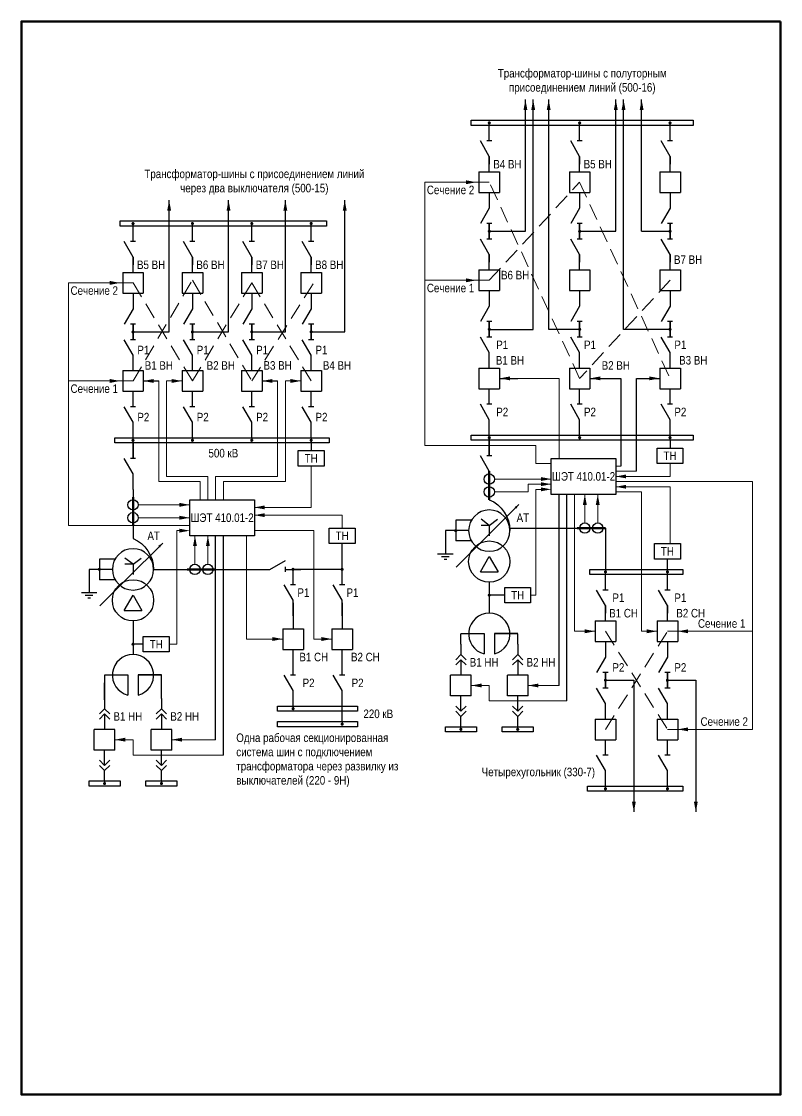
# Model space of a CAD drawing. Header units: millimetres. Extents: x 25558 to 49929, y 1902 to 19390.
# Drawn here: x 47404.8 to 47698.8, y 14516.5 to 14932.3 of the extents above; entities that cross this region are included whole.
import ezdxf
from ezdxf.enums import TextEntityAlignment as Align

# ---------------------------------------------------------------- set-up
doc = ezdxf.new("R2010")
doc.units = ezdxf.units.MM
doc.linetypes.add('HIDDEN', pattern=[9.525, 6.35, -3.175])
doc.layers.add('Основная', color=7, linetype='Continuous', lineweight=30)
doc.layers.add('Тонкая', color=7, linetype='Continuous', lineweight=5)
doc.styles.add('Narrow', font='ARIALN.TTF')
doc.styles.add('Вывод', font='tahoma.ttf', dxfattribs={"height": 2.5})
doc.styles.add('Компонент', font='ARIALN.TTF', dxfattribs={"height": 3.5})

# ---------------------------------------------------------------- blocks, each defined once
blk = doc.blocks.new('*U23')
at = {"color": 0}
blk.add_line((0, 0), (6, 3.43), dxfattribs=at)
blk = doc.blocks.new('*U11')
at = {"color": 0}
blk.add_line((0, -1), (0, 1), dxfattribs=at)
blk = doc.blocks.new('*U34')
at = {"color": 0}
for p, q in [((0, 3), (0, 9)), ((0, -9), (0, -3))]:
    blk.add_line(p, q, dxfattribs=at)
at = {"color": 0, "ltscale": 0.25, "rotation": 89.99999999999999}
for name, p in [('*U23', (0, -3)), ('*U11', (0, 3))]:
    blk.add_blockref(name, p, dxfattribs=at)
at = {"layer": 'Основная'}
for tag, height, style, p in [('В1', 2.5, 'Вывод', (2, 7)), ('ОУ', 3.5, 'Компонент', (-12, 0)), ('В2', 2.5, 'Вывод', (2, -7))]:
    blk.add_attdef(tag, text='', height=height, dxfattribs=dict(at, style=style)).set_placement(p, align=Align.MIDDLE_CENTER)
blk = doc.blocks.new('*U28')
at = {"color": 0}
for p, q in [((0, 0), (-8, 0)), ((-8, -8), (-8, 0)), ((0, -8), (0, 0)), ((0, -8), (-8, -8))]:
    blk.add_line(p, q, dxfattribs=at)
at = {"layer": 'Основная', "style": 'Компонент'}
blk.add_attdef('ОУ', text='', height=3.5, dxfattribs=at).set_placement((-15, -3), align=Align.MIDDLE_CENTER)
blk = doc.blocks.new('*U35')
at = {"color": 0}
for p, q in [((0, 9), (0, 3)), ((0, -3), (0, -9))]:
    blk.add_line(p, q, dxfattribs=at)
at = {"color": 0, "ltscale": 0.25, "xscale": -1, "rotation": 90}
for name, p in [('*U23', (0, 3)), ('*U11', (0, -3))]:
    blk.add_blockref(name, p, dxfattribs=at)
at = {"layer": 'Основная'}
for tag, height, style, p in [('В2', 2.5, 'Вывод', (2, 7)), ('ОУ', 3.5, 'Компонент', (-12, 0)), ('В1', 2.5, 'Вывод', (2, -7))]:
    blk.add_attdef(tag, text='', height=height, dxfattribs=dict(at, style=style)).set_placement(p, align=Align.MIDDLE_CENTER)
blk = doc.blocks.new('*U26')
at = {"ltscale": 0.25}
blk.add_circle((0, 0), 2, dxfattribs=at)
at = {"layer": 'Основная', "color": 0, "lineweight": 50}
blk.add_line((0, -3), (0, 3), dxfattribs=at)
at = {"layer": 'Основная', "style": 'Компонент'}
blk.add_attdef('ОУ', text='', height=3.5, dxfattribs=at).set_placement((-6, 0), align=Align.MIDDLE_CENTER)
blk = doc.blocks.new('*U40')
at = {"ltscale": 0.25}
for p, q in [((-3.46, -4), (0, 2)), ((0, 2), (3.46, -4)), ((-3.46, -4), (3.46, -4))]:
    blk.add_line(p, q, dxfattribs=at)
blk.add_circle((0, 0), 8, dxfattribs=at)
at = {"layer": 'Основная', "style": 'Компонент'}
blk.add_attdef('ОУ', text='', height=3.5, dxfattribs=at).set_placement((17, 0), align=Align.MIDDLE_CENTER)
blk = doc.blocks.new('*U41')
at = {"ltscale": 0.25}
for p, q in [((0, 0), (-20, 0)), ((14.44, 0), (0, 0))]:
    blk.add_line(p, q, dxfattribs=at)
blk.add_lwpolyline([(-18, 0, 1, 0, 0), (-20, 0, 0, 0, 0)], format="xyseb", dxfattribs=at)
at = {"layer": 'Основная', "style": 'Вывод'}
blk.add_attdef('ОС', text='', height=2.5, dxfattribs=at).set_placement((3, 2), align=Align.MIDDLE_CENTER)
blk = doc.blocks.new('*U42')
at = {"ltscale": 0.25}
for q in [(-3.2, 4.4), (3.2, 4.4), (0, -2), (3.21, 2)]:
    blk.add_line((0, 2), q, dxfattribs=at)
blk.add_circle((0, 0), 8, dxfattribs=at)
blk.add_arc((5.23, -0.15), 13.23, 113.2803, 179.3396, dxfattribs=at)
at = {"layer": 'Основная', "style": 'Компонент'}
blk.add_attdef('ОУ', text='', height=3.5, dxfattribs=at).set_placement((-17, 0), align=Align.MIDDLE_CENTER)
blk = doc.blocks.new('*U43')
at = {"color": 0}
for p, q in [((-3, 0), (3, 0)), ((0, 3), (0, 0)), ((-1.5, -1), (1.5, -1)), ((-0.5, -2), (0.5, -2))]:
    blk.add_line(p, q, dxfattribs=at)
blk = doc.blocks.new('*U943')
at = {"layer": 'Основная', "ltscale": 0.25}
for p, q in [((2, 2), (0, 0)), ((0, 0), (2, -2))]:
    blk.add_line(p, q, dxfattribs=at)
blk = doc.blocks.new('*U32')
at = {"color": 0}
for p, q in [((0, 6), (0, 2)), ((0, 0), (0, -6))]:
    blk.add_line(p, q, dxfattribs=at)
at = {"color": 0, "ltscale": 0.25, "xscale": -1, "rotation": 90}
for p in [(0, 2), (0, 0)]:
    blk.add_blockref('*U943', p, dxfattribs=at)
at = {"layer": 'Основная'}
for tag, height, style, p in [('ОУ2', 3.5, 'Компонент', (-5, 6)), ('В2', 2.5, 'Вывод', (3, 6)), ('ОУ1', 3.5, 'Компонент', (-5, -6)), ('В1', 2.5, 'Вывод', (3, -6))]:
    blk.add_attdef(tag, text='', height=height, dxfattribs=dict(at, style=style)).set_placement(p, align=Align.MIDDLE_CENTER)
blk = doc.blocks.new('*U33')
at = {"color": 0}
for p, q in [((0, 0), (0, 6)), ((0, -6), (0, -2))]:
    blk.add_line(p, q, dxfattribs=at)
at = {"color": 0, "ltscale": 0.25, "rotation": 89.99999999999999}
for p in [(0, 0), (0, -2)]:
    blk.add_blockref('*U943', p, dxfattribs=at)
at = {"layer": 'Основная'}
for tag, height, style, p in [('ОУ1', 3.5, 'Компонент', (-5, 6)), ('В1', 2.5, 'Вывод', (3, 6)), ('ОУ2', 3.5, 'Компонент', (-5, -6)), ('В2', 2.5, 'Вывод', (3, -6))]:
    blk.add_attdef(tag, text='', height=height, dxfattribs=dict(at, style=style)).set_placement(p, align=Align.MIDDLE_CENTER)
blk = doc.blocks.new('*U52')
at = {"color": 0}
for p, q in [((0, 3), (0, 9)), ((0, -9), (0, -3))]:
    blk.add_line(p, q, dxfattribs=at)
at = {"color": 0, "ltscale": 0.25, "rotation": 89.99999999999999}
for name, p in [('*U23', (0, -3)), ('*U11', (0, 3))]:
    blk.add_blockref(name, p, dxfattribs=at)
at = {"layer": 'Основная'}
for tag, height, style, p in [('В1', 2.5, 'Вывод', (2, 7)), ('ОУ', 3.5, 'Компонент', (-13, -1)), ('В2', 2.5, 'Вывод', (2, -7))]:
    blk.add_attdef(tag, text='', height=height, dxfattribs=dict(at, style=style)).set_placement(p, align=Align.MIDDLE_CENTER)
blk = doc.blocks.new('*U20')
at = {"ltscale": 0.25}
blk.add_circle((0, 0), 2, dxfattribs=at)
at = {"layer": 'Основная', "color": 0, "lineweight": 50}
blk.add_line((3, 0), (-3, 0), dxfattribs=at)
at = {"layer": 'Основная', "style": 'Компонент'}
blk.add_attdef('ОУ', text='', height=3.5, dxfattribs=at).set_placement((0, -6), align=Align.MIDDLE_CENTER)

msp = doc.modelspace()

# ---------------------------------------------------------------- linework, layer by layer
for p, q in [((47452, 14793), (47458, 14793)), ((47498, 14793), (47504, 14793)), ((47590, 14794), (47597, 14794)), ((47625, 14794), (47637, 14794)), ((47637, 14794), (47637, 14760)), ((47643, 14758), (47643, 14794)), ((47643, 14794), (47652, 14794)), ((47613, 14675), (47613, 14749)), ((47616, 14669), (47616, 14749)), ((47480, 14654), (47480, 14733)), ((47483, 14648), (47483, 14733))]:
    msp.add_line(p, q)
at = {"layer": 'Основная'}
for p, q in [((47600, 14851), (47600, 14902)), ((47603, 14813), (47603, 14902)), ((47609, 14813), (47609, 14902)), ((47635, 14851), (47635, 14902)), ((47638, 14813), (47638, 14902)), ((47645, 14851), (47645, 14902)), ((47586, 14892), (47586, 14893)), ((47621, 14892), (47621, 14893)), ((47656, 14892), (47656, 14893)), ((47586, 14880), (47586, 14877)), ((47621, 14880), (47621, 14877)), ((47656, 14880), (47656, 14877)), ((47462, 14812), (47462, 14863)), ((47485, 14812), (47485, 14863)), ((47507, 14812), (47507, 14863)), ((47530, 14812), (47530, 14863)), ((47448, 14853), (47448, 14854)), ((47471, 14853), (47471, 14854)), ((47494, 14853), (47494, 14854)), ((47517, 14853), (47517, 14854)), ((47586, 14851), (47600, 14851)), ((47621, 14851), (47635, 14851)), ((47645, 14851), (47656, 14851)), ((47448, 14841), (47448, 14838)), ((47471, 14841), (47471, 14838)), ((47494, 14841), (47494, 14838)), ((47517, 14841), (47517, 14838)), ((47586, 14842), (47586, 14839)), ((47621, 14842), (47621, 14839)), ((47656, 14842), (47656, 14839)), ((47448, 14812), (47462, 14812)), ((47471, 14812), (47485, 14812)), ((47494, 14812), (47507, 14812)), ((47517, 14812), (47530, 14812)), ((47586, 14813), (47603, 14813)), ((47621, 14813), (47609, 14813)), ((47656, 14813), (47638, 14813)), ((47448, 14783), (47448, 14787)), ((47471, 14783), (47471, 14787)), ((47494, 14783), (47494, 14787)), ((47517, 14783), (47517, 14787)), ((47586, 14784), (47586, 14788)), ((47621, 14784), (47621, 14788)), ((47656, 14784), (47656, 14788)), ((47448, 14769), (47448, 14771)), ((47471, 14771), (47471, 14770)), ((47494, 14771), (47494, 14770)), ((47517, 14771), (47517, 14769)), ((47586, 14770), (47586, 14772)), ((47586, 14770), (47586, 14764)), ((47621, 14771), (47621, 14772)), ((47656, 14770), (47656, 14772)), ((47656, 14770), (47656, 14767)), ((47448, 14769), (47448, 14763)), ((47517, 14769), (47517, 14766)), ((47448, 14751), (47448, 14736)), ((47586, 14752), (47586, 14748)), ((47448, 14736), (47448, 14732)), ((47631, 14736), (47631, 14719)), ((47529, 14720), (47529, 14730)), ((47655, 14719), (47655, 14724)), ((47529, 14720), (47510, 14720)), ((47631, 14718), (47631, 14719)), ((47655, 14718), (47655, 14719)), ((47586, 14715), (47586, 14703)), ((47510, 14707), (47510, 14697)), ((47529, 14707), (47529, 14697)), ((47592, 14710), (47586, 14710)), ((47631, 14706), (47631, 14703)), ((47655, 14706), (47655, 14703)), ((47448, 14700), (47448, 14687)), ((47452, 14691), (47448, 14691)), ((47510, 14685), (47510, 14689)), ((47529, 14685), (47529, 14689)), ((47437, 14679), (47437, 14666)), ((47437, 14669.5), (47437, 14676)), ((47631, 14677), (47642, 14677)), ((47642, 14677), (47642, 14626)), ((47655, 14677), (47666, 14677)), ((47666, 14677), (47666, 14626)), ((47510, 14667), (47510, 14666)), ((47529, 14661), (47529, 14667)), ((47529, 14661), (47529, 14660)), ((47575, 14658), (47575, 14659)), ((47597, 14658), (47597, 14659)), ((47631, 14648), (47631, 14652)), ((47655, 14648), (47655, 14652)), ((47437, 14638), (47437, 14637)), ((47459, 14638), (47459, 14637)), ((47631, 14634), (47631, 14636)), ((47655, 14636), (47655, 14635)), ((47655, 14634), (47655, 14635))]:
    msp.add_line(p, q, dxfattribs=at)
at = {"layer": 'Основная', "ltscale": 0.25}
for p, q in [((47575, 14691), (47575, 14695)), ((47597, 14691), (47597, 14695))]:
    msp.add_line(p, q, dxfattribs=at)
at = {"layer": 'Основная'}
for points in [[(47579, 14894), (47665, 14894), (47665, 14892), (47579, 14892)], [(47443, 14855), (47523, 14855), (47523, 14853), (47443, 14853)], [(47441, 14771), (47524, 14771), (47524, 14769), (47441, 14769)], [(47579, 14772), (47665, 14772), (47665, 14770), (47579, 14770)], [(47512, 14766), (47522, 14766), (47522, 14760), (47512, 14760)], [(47651, 14767), (47661, 14767), (47661, 14761), (47651, 14761)], [(47610, 14763), (47635, 14763), (47635, 14749), (47610, 14749)], [(47470, 14747), (47495, 14747), (47495, 14733), (47470, 14733)], [(47524, 14736), (47534, 14736), (47534, 14730), (47524, 14730)], [(47650, 14730), (47660, 14730), (47660, 14724), (47650, 14724)], [(47625, 14720), (47661, 14720), (47661, 14718), (47625, 14718)], [(47592, 14713), (47602, 14713), (47602, 14707), (47592, 14707)], [(47452, 14694), (47462, 14694), (47462, 14688), (47452, 14688)], [(47504, 14667), (47535, 14667), (47535, 14665), (47504, 14665)], [(47504, 14661), (47535, 14661), (47535, 14659), (47504, 14659)], [(47569, 14659), (47581, 14659), (47581, 14657), (47569, 14657)], [(47591, 14659), (47603, 14659), (47603, 14657), (47591, 14657)], [(47431, 14638), (47443, 14638), (47443, 14636), (47431, 14636)], [(47453, 14638), (47465, 14638), (47465, 14636), (47453, 14636)], [(47624, 14636), (47661, 14636), (47661, 14634), (47624, 14634)]]:
    msp.add_lwpolyline(points, close=True, dxfattribs=at)
at = {"layer": 'Основная', "ltscale": 0.25, "const_width": 0.6}
for points in [[(47585.7, 14893, 1), (47586.3, 14893, 1)], [(47620.7, 14893, 1), (47621.3, 14893, 1)], [(47655.7, 14893, 1), (47656.3, 14893, 1)], [(47447.7, 14854, 1), (47448.3, 14854, 1)], [(47470.7, 14854, 1), (47471.3, 14854, 1)], [(47493.7, 14854, 1), (47494.3, 14854, 1)], [(47516.7, 14854, 1), (47517.3, 14854, 1)], [(47586.3, 14851.01, 1), (47585.7, 14851.01, 1)], [(47621.3, 14851.01, 1), (47620.7, 14851.01, 1)], [(47656.3, 14851.01, 1), (47655.7, 14851.01, 1)], [(47448.3, 14812.01, 1), (47447.7, 14812.01, 1)], [(47471.3, 14812.01, 1), (47470.7, 14812.01, 1)], [(47494.3, 14812.01, 1), (47493.7, 14812.01, 1)], [(47517.3, 14812.01, 1), (47516.7, 14812.01, 1)], [(47586.3, 14813.01, 1), (47585.7, 14813.01, 1)], [(47621.3, 14813.01, 1), (47620.7, 14813.01, 1)], [(47656.3, 14813.01, 1), (47655.7, 14813.01, 1)], [(47447.7, 14770, 1), (47448.3, 14770, 1)], [(47470.7, 14770, 1), (47471.3, 14770, 1)], [(47493.7, 14770, 1), (47494.3, 14770, 1)], [(47516.7, 14770, 1), (47517.3, 14770, 1)], [(47585.7, 14771, 1), (47586.3, 14771, 1)], [(47620.7, 14771, 1), (47621.3, 14771, 1)], [(47655.7, 14771, 1), (47656.3, 14771, 1)], [(47572.7, 14735, 1), (47573.3, 14735, 1)], [(47434.7, 14720, 1), (47435.3, 14720, 1)], [(47509.7, 14720, 1), (47510.3, 14720, 1)], [(47528.7, 14720, 1), (47529.3, 14720, 1)], [(47630.7, 14719, 1), (47631.3, 14719, 1)], [(47654.7, 14719, 1), (47655.3, 14719, 1)], [(47585.7, 14710, 1), (47586.3, 14710, 1)], [(47447.7, 14691, 1), (47448.3, 14691, 1)], [(47631.3, 14677.01, 1), (47630.7, 14677.01, 1)], [(47655.3, 14677.01, 1), (47654.7, 14677.01, 1)], [(47509.7, 14666, 1), (47510.3, 14666, 1)], [(47528.7, 14660, 1), (47529.3, 14660, 1)], [(47574.7, 14658, 1), (47575.3, 14658, 1)], [(47596.7, 14658, 1), (47597.3, 14658, 1)], [(47436.7, 14637, 1), (47437.3, 14637, 1)], [(47458.7, 14637, 1), (47459.3, 14637, 1)], [(47630.7, 14635, 1), (47631.3, 14635, 1)], [(47654.7, 14635, 1), (47655.3, 14635, 1)]]:
    msp.add_lwpolyline(points, format="xyb", close=True, dxfattribs=at)
at = {"layer": 'Основная'}
for points in [[(47579, 14739), (47573, 14739)], [(47573, 14739), (47573, 14731)], [(47594, 14736), (47612, 14736)], [(47612, 14736), (47631, 14736)], [(47573, 14735), (47569, 14735)], [(47569, 14735), (47569, 14729)], [(47578, 14735), (47572, 14735)], [(47579, 14731), (47573, 14731)], [(47441, 14724), (47435, 14724)], [(47435, 14724), (47435, 14716)], [(47435, 14720), (47431, 14720)], [(47431, 14720), (47431, 14714)], [(47440, 14720), (47434, 14720)], [(47456, 14720), (47474, 14720)], [(47474, 14720), (47501, 14720)], [(47441, 14716), (47435, 14716)], [(47586, 14715), (47586, 14707)], [(47448, 14700), (47448, 14692)], [(47575, 14695.13), (47584, 14695.13), (47584, 14687.25)], [(47575, 14695.13), (47584, 14695.13)], [(47597, 14695.13), (47588, 14695.13), (47588, 14687.25)], [(47588, 14695.13), (47597, 14695.13)], [(47437, 14679.13), (47446, 14679.13), (47446, 14671.25)], [(47437, 14679.13), (47446, 14679.13)], [(47459, 14679.13), (47450, 14679.13), (47450, 14671.25)], [(47450, 14679.13), (47459, 14679.13)], [(47459, 14670), (47459, 14679.13)]]:
    msp.add_lwpolyline(points, dxfattribs=at)
at = {"layer": 'Основная', "ltscale": 0.25}
for centre in [(47586, 14695), (47448, 14679)]:
    msp.add_arc(centre, 8, 284.4775, 255.5225, dxfattribs=at)
at = {"layer": 'Тонкая'}
for p, q in [((47586, 14870), (47561, 14870)), ((47561, 14870), (47561, 14768)), ((47586, 14832), (47561, 14832)), ((47448, 14831), (47423, 14831)), ((47423, 14737), (47423, 14831)), ((47448, 14793), (47423, 14793)), ((47458, 14793), (47458, 14754)), ((47467, 14793), (47461, 14793)), ((47461, 14793), (47461, 14756)), ((47504, 14793), (47504, 14756)), ((47513, 14793), (47507, 14793)), ((47507, 14793), (47507, 14754)), ((47613, 14794), (47597, 14794)), ((47613, 14763), (47613, 14794)), ((47646, 14794), (47652, 14794)), ((47561, 14768), (47604, 14768)), ((47604, 14768), (47604, 14761)), ((47604, 14761), (47610, 14761)), ((47656, 14756), (47656, 14761)), ((47517, 14744), (47517, 14760)), ((47635, 14760), (47637, 14760)), ((47635, 14758), (47643, 14758)), ((47458, 14754), (47474, 14754)), ((47461, 14756), (47477, 14756)), ((47474, 14754), (47474, 14747)), ((47477, 14756), (47477, 14754)), ((47477, 14754), (47477, 14747)), ((47504, 14756), (47480, 14756)), ((47480, 14756), (47480, 14747)), ((47483, 14747), (47483, 14754)), ((47483, 14754), (47507, 14754)), ((47588, 14755), (47593, 14755)), ((47593, 14755), (47610, 14755)), ((47601, 14750), (47601, 14753)), ((47601, 14753), (47610, 14753)), ((47656, 14756), (47635, 14756)), ((47635, 14754), (47688, 14754)), ((47688, 14754), (47688, 14658)), ((47588, 14750), (47601, 14750)), ((47604, 14710), (47604, 14751)), ((47604, 14751), (47608, 14751)), ((47619, 14749), (47619, 14696)), ((47623, 14738), (47623, 14749)), ((47628, 14738), (47628, 14749)), ((47656, 14752), (47635, 14752)), ((47645, 14750), (47635, 14750)), ((47645, 14750), (47645, 14696)), ((47656, 14730), (47656, 14752)), ((47450, 14745), (47470, 14745)), ((47517, 14744), (47495, 14744)), ((47529, 14741), (47495, 14741)), ((47529, 14736), (47529, 14741)), ((47470, 14737), (47423, 14737)), ((47450, 14740), (47470, 14740)), ((47465, 14691), (47465, 14735)), ((47465, 14735), (47468, 14735)), ((47472, 14722), (47472, 14733)), ((47477, 14722), (47477, 14733)), ((47492, 14733), (47492, 14693)), ((47518, 14735), (47495, 14735)), ((47518, 14693), (47518, 14735)), ((47602, 14710), (47604, 14710)), ((47619, 14696), (47627, 14696)), ((47645, 14696), (47651, 14696)), ((47655, 14696), (47688, 14696)), ((47462, 14691), (47465, 14691)), ((47492, 14693), (47506, 14693)), ((47518, 14693), (47525, 14693)), ((47579, 14675), (47586, 14675)), ((47586, 14675), (47586, 14669)), ((47613, 14675), (47601, 14675)), ((47586, 14669), (47616, 14669)), ((47655, 14658), (47688, 14658)), ((47441, 14654), (47448, 14654)), ((47448, 14654), (47448, 14648)), ((47480, 14654), (47463, 14654)), ((47448, 14648), (47483, 14648))]:
    msp.add_line(p, q, dxfattribs=at)
at = {"layer": 'Тонкая', "linetype": 'HIDDEN'}
for p, q in [((47586, 14832), (47621, 14870)), ((47621, 14794), (47586, 14870)), ((47621, 14870), (47656, 14794)), ((47448, 14793), (47471, 14832)), ((47471, 14832), (47494, 14793)), ((47656, 14832), (47621, 14794)), ((47471, 14793), (47448, 14831)), ((47494, 14831), (47471, 14793)), ((47517, 14793), (47494, 14831)), ((47494, 14793), (47518, 14831)), ((47631, 14696), (47655, 14658)), ((47631, 14658), (47655, 14696))]:
    msp.add_line(p, q, dxfattribs=at)
at = {"layer": 'Тонкая', "color": 3, "lineweight": 50}
msp.add_lwpolyline([(47698.8, 14932.3), (47698.8, 14516.5), (47404.8, 14516.5), (47404.8, 14932.3)], close=True, dxfattribs=at)
at = {"layer": 'Тонкая', "ltscale": 0.3}
for points in [[(47600, 14902, 0, 1.5, 0), (47600, 14898, 0, 0, 0)], [(47603, 14902, 0, 1.5, 0), (47603, 14898, 0, 0, 0)], [(47609, 14902, 0, 1.5, 0), (47609, 14898, 0, 0, 0)], [(47635, 14902, 0, 1.5, 0), (47635, 14898, 0, 0, 0)], [(47638, 14902, 0, 1.5, 0), (47638, 14898, 0, 0, 0)], [(47645, 14902, 0, 1.5, 0), (47645, 14898, 0, 0, 0)], [(47581, 14870, 0, 1.5, 0), (47577, 14870, 0, 0, 0)], [(47462, 14863, 0, 1.5, 0), (47462, 14859, 0, 0, 0)], [(47485, 14863, 0, 1.5, 0), (47485, 14859, 0, 0, 0)], [(47507, 14863, 0, 1.5, 0), (47507, 14859, 0, 0, 0)], [(47530, 14863, 0, 1.5, 0), (47530, 14859, 0, 0, 0)], [(47443, 14831, 0, 1.5, 0), (47439, 14831, 0, 0, 0)], [(47581, 14832, 0, 1.5, 0), (47577, 14832, 0, 0, 0)], [(47590, 14794, 0, 1.5, 0), (47594, 14794, 0, 0, 0)], [(47625, 14794, 0, 1.5, 0), (47629, 14794, 0, 0, 0)], [(47652, 14794, 0, 1.5, 0), (47648, 14794, 0, 0, 0)], [(47443, 14793, 0, 1.5, 0), (47439, 14793, 0, 0, 0)], [(47452, 14793, 0, 1.5, 0), (47456, 14793, 0, 0, 0)], [(47467, 14793, 0, 1.5, 0), (47463, 14793, 0, 0, 0)], [(47498, 14793, 0, 1.5, 0), (47502, 14793, 0, 0, 0)], [(47513, 14793, 0, 1.5, 0), (47509, 14793, 0, 0, 0)], [(47635, 14756, 0, 1.5, 0), (47639, 14756, 0, 0, 0)], [(47610, 14755, 0, 1.5, 0), (47606, 14755, 0, 0, 0)], [(47610, 14753, 0, 1.5, 0), (47606, 14753, 0, 0, 0)], [(47635, 14752, 0, 1.5, 0), (47639, 14752, 0, 0, 0)], [(47610, 14751, 0, 1.5, 0), (47606, 14751, 0, 0, 0)], [(47623, 14749, 0, 1.5, 0), (47623, 14745, 0, 0, 0)], [(47628, 14749, 0, 1.5, 0), (47628, 14745, 0, 0, 0)], [(47470, 14745, 0, 1.5, 0), (47466, 14745, 0, 0, 0)], [(47495, 14744, 0, 1.5, 0), (47499, 14744, 0, 0, 0)], [(47470, 14740, 0, 1.5, 0), (47466, 14740, 0, 0, 0)], [(47495, 14741, 0, 1.5, 0), (47499, 14741, 0, 0, 0)], [(47470, 14735, 0, 1.5, 0), (47466, 14735, 0, 0, 0)], [(47472, 14733, 0, 1.5, 0), (47472, 14729, 0, 0, 0)], [(47477, 14733, 0, 1.5, 0), (47477, 14729, 0, 0, 0)], [(47627, 14696, 0, 1.5, 0), (47623, 14696, 0, 0, 0)], [(47651, 14696, 0, 1.5, 0), (47647, 14696, 0, 0, 0)], [(47659, 14696, 0, 1.5, 0), (47663, 14696, 0, 0, 0)], [(47506, 14693, 0, 1.5, 0), (47502, 14693, 0, 0, 0)], [(47525, 14693, 0, 1.5, 0), (47521, 14693, 0, 0, 0)], [(47579, 14675, 0, 1.5, 0), (47583, 14675, 0, 0, 0)], [(47601, 14675, 0, 1.5, 0), (47605, 14675, 0, 0, 0)], [(47659, 14658, 0, 1.5, 0), (47663, 14658, 0, 0, 0)], [(47441, 14654, 0, 1.5, 0), (47445, 14654, 0, 0, 0)], [(47463, 14654, 0, 1.5, 0), (47467, 14654, 0, 0, 0)], [(47642, 14626, 0, 1.5, 0), (47642, 14630, 0, 0, 0)], [(47666, 14626, 0, 1.5, 0), (47666, 14630, 0, 0, 0)]]:
    msp.add_lwpolyline(points, format="xyseb", dxfattribs=at)

# ---------------------------------------------------------------- block references
at = {"layer": 'Основная'}
for name, p in [('*U34', (47586, 14883)), ('*U34', (47621, 14883)), ('*U34', (47656, 14883)), ('*U35', (47586, 14857)), ('*U35', (47621, 14857)), ('*U35', (47656, 14857)), ('*U34', (47448, 14844)), ('*U34', (47471, 14844)), ('*U34', (47494, 14844)), ('*U34', (47517, 14844)), ('*U34', (47586, 14845)), ('*U34', (47621, 14845)), ('*U34', (47656, 14845)), ('*U35', (47586, 14819)), ('*U35', (47621, 14819)), ('*U35', (47656, 14819)), ('*U35', (47448, 14818)), ('*U35', (47471, 14818)), ('*U35', (47494, 14818)), ('*U35', (47517, 14818)), ('*U34', (47448, 14806)), ('*U34', (47471, 14806)), ('*U34', (47494, 14806)), ('*U34', (47517, 14806)), ('*U34', (47586, 14807)), ('*U34', (47621, 14807)), ('*U34', (47656, 14807)), ('*U34', (47448, 14780)), ('*U34', (47471, 14780)), ('*U34', (47494, 14780)), ('*U34', (47517, 14780)), ('*U34', (47586, 14781)), ('*U34', (47621, 14781)), ('*U34', (47656, 14781)), ('*U34', (47586, 14761)), ('*U34', (47448, 14760)), ('*U34', (47510, 14711)), ('*U52', (47529, 14711)), ('*U34', (47631, 14709)), ('*U34', (47655, 14709)), ('*U35', (47631, 14683)), ('*U35', (47655, 14683)), ('*U34', (47510, 14676)), ('*U52', (47529, 14676)), ('*U34', (47631, 14671)), ('*U34', (47655, 14671)), ('*U34', (47631, 14645)), ('*U34', (47655, 14645))]:
    msp.add_blockref(name, p, dxfattribs=at)
at = {"layer": 'Основная', "ltscale": 0.25}
for name, p, rotation in [('*U28', (47582, 14866), 180), ('*U28', (47617, 14866), 180), ('*U28', (47652, 14866), 180), ('*U28', (47582, 14828), 180), ('*U28', (47617, 14828), 180), ('*U28', (47652, 14828), 180), ('*U28', (47444, 14827), 180), ('*U28', (47467, 14827), 180), ('*U28', (47490, 14827), 180), ('*U28', (47513, 14827), 180), ('*U28', (47444, 14789), 180), ('*U28', (47467, 14789), 180), ('*U28', (47490, 14789), 180), ('*U28', (47513, 14789), 180), ('*U28', (47582, 14790), 180), ('*U28', (47617, 14790), 180), ('*U28', (47652, 14790), 180), ('*U41', (47583.36, 14731.05), 224.9999999999999), ('*U41', (47445.36, 14716.05), 224.9999999999999), ('*U28', (47627, 14692), 180), ('*U28', (47651, 14692), 180), ('*U28', (47506, 14689), 180), ('*U28', (47525, 14689), 180), ('*U28', (47627, 14654), 180), ('*U28', (47651, 14654), 180)]:
    msp.add_blockref(name, p, dxfattribs=dict(at, rotation=rotation))
for name, p in [('*U26', (47586, 14755)), ('*U26', (47586, 14750)), ('*U26', (47448, 14745)), ('*U26', (47448, 14740)), ('*U20', (47623, 14736)), ('*U20', (47628, 14736)), ('*U43', (47569, 14726)), ('*U20', (47472, 14720)), ('*U20', (47477, 14720)), ('*U43', (47431, 14711)), ('*U32', (47575, 14685)), ('*U32', (47597, 14685)), ('*U28', (47579, 14679)), ('*U28', (47601, 14679)), ('*U32', (47437, 14664)), ('*U32', (47459, 14664)), ('*U33', (47575, 14665)), ('*U33', (47597, 14665)), ('*U28', (47441, 14658)), ('*U28', (47463, 14658)), ('*U33', (47437, 14644)), ('*U33', (47459, 14644))]:
    msp.add_blockref(name, p, dxfattribs=at)
at = {"layer": 'Основная', "ltscale": 0.35, "xscale": -1}
for p in [(47586, 14735), (47448, 14720)]:
    msp.add_blockref('*U42', p, dxfattribs=at)
at = {"layer": 'Основная', "ltscale": 0.35}
for p in [(47586, 14723), (47448, 14708)]:
    msp.add_blockref('*U40', p, dxfattribs=at)
at = {"layer": 'Основная', "rotation": 270}
msp.add_blockref('*U34', (47504, 14720), dxfattribs=at)

# ---------------------------------------------------------------- texts
at = {"layer": 'Основная', "char_height": 3.3, "style": 'Narrow'}
for s, insert, width, attachment_point in [('\\pxt3;Трансформатор-шины с полуторным присоединением линий (500-16)', (47622, 14909), 91.869, 5), ('\\pxi-3,l3,t3;В4 ВН', (47593, 14877), 26.7183, 5), ('\\pxi-3,l3,t3;В5 ВН', (47628, 14877), 31.1591, 5), ('\\pxt3;Трансформатор-шины с присоединением линий через два выключателя (500-15)', (47495, 14870), 91.869, 5), ('\\pxi-3,l3,t3;Сечение 2', (47571, 14867), 21.8485, 5), ('\\pxi-3,l3,t3;В7 ВН', (47663, 14840), 26.5275, 5), ('\\pxi-3,l3,t3;В5 ВН', (47455, 14838), 21.8485, 5), ('\\pxi-3,l3,t3;В6 ВН', (47478, 14838), 21.8485, 5), ('\\pxi-3,l3,t3;В7 ВН', (47501, 14838), 21.8485, 5), ('\\pxi-3,l3,t3;В8 ВН', (47524, 14838), 21.8485, 5), ('\\pxi-3,l3,t3;В6 ВН', (47596, 14834), 16.3613, 5), ('\\pxi-3,l3,t3;Сечение 2', (47433, 14828), 21.8485, 5), ('\\pxi-3,l3,t3;Сечение 1', (47571, 14829), 21.8485, 5), ('\\pxi-3,l3,t3;Р1', (47452, 14805), 10, 5), ('\\pxi-3,l3,t3;Р1', (47475, 14805), 10, 5), ('\\pxi-3,l3,t3;Р1', (47498, 14805), 10, 5), ('\\pxi-3,l3,t3;Р1', (47521, 14805), 10, 5), ('\\pxi-3,l3,t3;Р1', (47591, 14807), 10, 5), ('\\pxi-3,l3,t3;Р1', (47625, 14807), 10, 5), ('\\pxi-3,l3,t3;Р1', (47660, 14807), 10, 5), ('\\pxi-3,l3,t3;В1 ВН', (47594, 14801), 21.8485, 5), ('\\pxi-3,l3,t3;В3 ВН', (47665, 14801), 21.8485, 5), ('\\pxi-3,l3,t3;В1 ВН', (47458, 14799), 21.8485, 5), ('\\pxi-3,l3,t3;В2 ВН', (47482, 14799), 21.8485, 5), ('\\pxi-3,l3,t3;В3 ВН', (47504, 14799), 21.8485, 5), ('\\pxi-3,l3,t3;В4 ВН', (47527, 14799), 21.8485, 5), ('\\pxi-3,l3,t3;В2 ВН', (47635, 14799), 21.8485, 5), ('\\pxi-3,l3,t3;Сечение 1', (47433, 14790), 21.8485, 5), ('\\pxi-3,l3,t3;Р2', (47591, 14781), 10, 5), ('\\pxi-3,l3,t3;Р2', (47625, 14781), 10, 5), ('\\pxi-3,l3,t3;Р2', (47660, 14781), 10, 5), ('\\pxi-3,l3,t3;Р2', (47452, 14779), 10, 5), ('\\pxi-3,l3,t3;Р2', (47475, 14779), 10, 5), ('\\pxi-3,l3,t3;Р2', (47498, 14779), 10, 5), ('\\pxi-3,l3,t3;Р2', (47521, 14779), 10, 5), ('\\pxi-3,l3,t3;500 кВ', (47483, 14765), 16.5012, 5), ('\\pxqc;ТН', (47656, 14764), 10, 5), ('\\pxqc;ТН', (47517, 14763), 10, 5), ('\\pxqc;ШЭТ 410.01-2 ', (47622.5, 14756), 25, 5), ('\\pxqc;ШЭТ 410.01-2 ', (47482.5, 14740), 25, 5), ('\\pxi-3,l3,t3;AT', (47599, 14740), 10, 5), ('\\pxi-3,l3,t3;AT', (47456, 14733), 10, 5), ('\\pxqc;ТН', (47529, 14733), 10, 5), ('\\pxqc;ТН', (47655, 14727), 10, 5), ('\\pxi-3,l3,t3;Р1', (47514, 14711), 10, 5), ('\\pxi-3,l3,t3;Р1', (47533, 14711), 10, 5), ('\\pxqc;ТН', (47597, 14710), 10, 5), ('\\pxi-3,l3,t3;Р1', (47636, 14709), 10, 5), ('\\pxi-3,l3,t3;Р1', (47660, 14709), 10, 5), ('\\pxi-3,l3,t3;В1 СН', (47638, 14703), 21.8485, 5), ('\\pxi-3,l3,t3;В2 СН', (47664, 14703), 21.8485, 5), ('\\pxi-3,l3,t3;Сечение 1', (47676, 14699), 21.8485, 5), ('\\pxqc;ТН', (47457, 14691), 10, 5), ('\\pxi-3,l3,t3;В1 СН', (47518, 14686), 21.8485, 5), ('\\pxi-3,l3,t3;В2 СН', (47538, 14686), 21.8485, 5), ('\\pxi-3,l3,t3;В1 НН', (47584, 14684), 21.8485, 5), ('\\pxi-3,l3,t3;В2 НН', (47606, 14684), 21.8485, 5), ('\\pxi-3,l3,t3;Р2', (47636, 14682), 10, 5), ('\\pxi-3,l3,t3;Р2', (47660, 14682), 10, 5), ('\\pxi-3,l3,t3;Р2', (47516, 14676), 10, 5), ('\\pxi-3,l3,t3;Р2', (47535, 14676), 10, 5), ('\\pxi-3,l3,t3;220 кВ', (47543, 14664), 16.5012, 5), ('\\pxi-3,l3,t3;В1 НН', (47446, 14663), 21.8485, 5), ('\\pxi-3,l3,t3;В2 НН', (47468, 14663), 21.8485, 5), ('\\pxi-3,l3,t3;Сечение 2', (47677, 14661), 21.8485, 5), ('\\pxt3;Одна рабочая секционированная система шин с подключением трансформатора через развилку из выключателей (220 - 9Н)', (47488, 14646), 72.5506, 4), ('\\pxt3;Четырехугольник (330-7)', (47605, 14641), 91.869, 5)]:
    msp.add_mtext(s, dxfattribs=dict(at, insert=insert, width=width, attachment_point=attachment_point))

doc.saveas('drawing.dxf')
